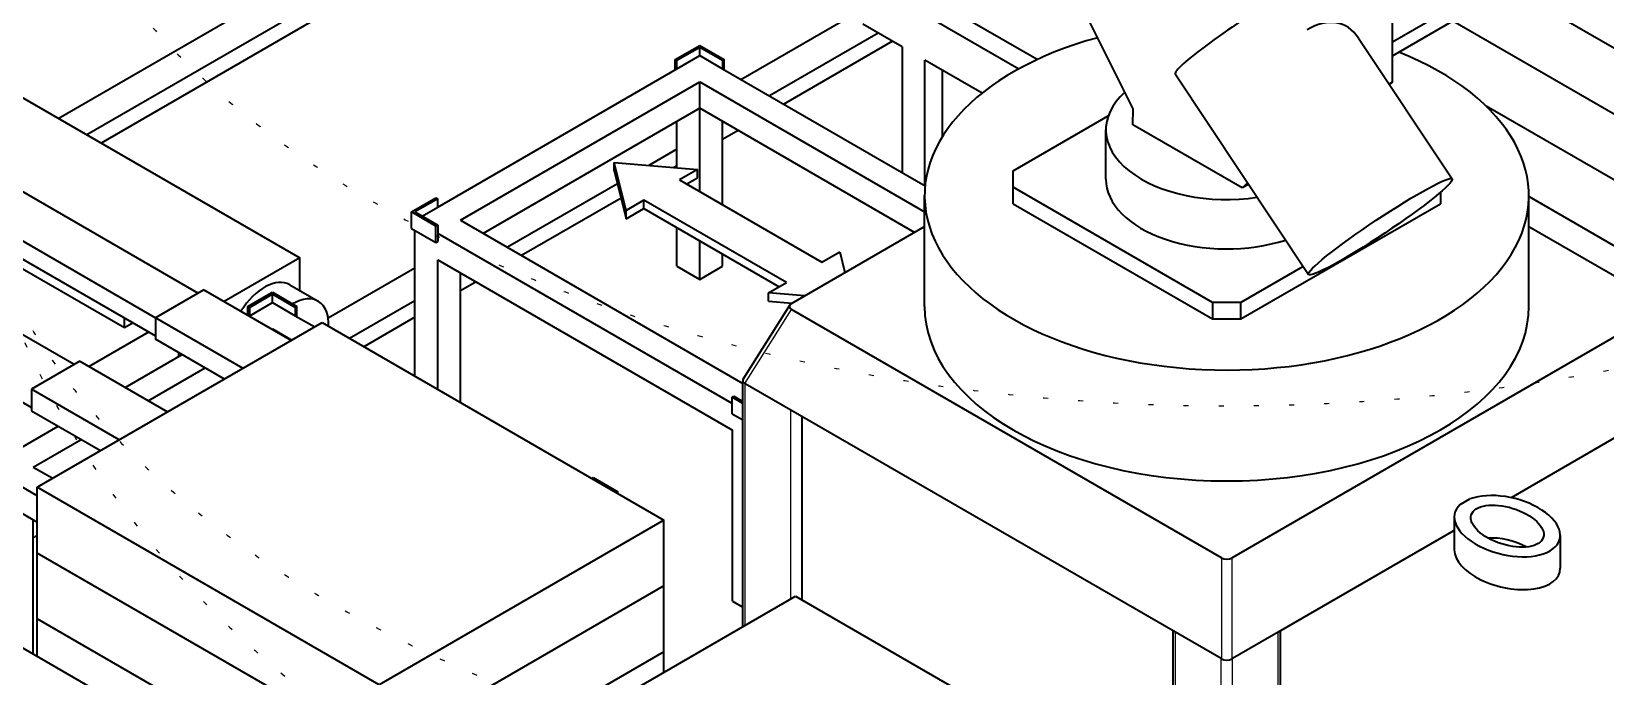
# Model space of a CAD drawing. Header units: millimetres. Extents: x 0 to 67800, y 0 to 42000.
# Drawn here: x 40538 to 44445, y 12661 to 14261 of the extents above; entities that cross this region are included whole.
import ezdxf

# ---------------------------------------------------------------- set-up
doc = ezdxf.new("R2010")
doc.units = ezdxf.units.MM
doc.header["$LTSCALE"] = 100
doc.linetypes.add('DOTTED', pattern=[0.0481, 0.0068, -0.0413])
for name, color, linetype, lineweight in [('Reference (ISO)', 7, 'DOTTED', 25), ('Visible (ISO)', 7, 'Continuous', 35), ('Visible Narrow (ISO)', 7, 'Continuous', 25)]:
    doc.layers.add(name, color=color, linetype=linetype, lineweight=lineweight)

msp = doc.modelspace()

# ---------------------------------------------------------------- linework, layer by layer
at = {"layer": 'Reference (ISO)', "ltscale": 18.149879}
msp.add_ellipse((43504.56, 15063.99), major_axis=(-2998.83, 0), ratio=0.5773503, start_param=5.9471685, end_param=9.7607948, dxfattribs=at)
at = {"layer": 'Reference (ISO)', "ltscale": 18.237875}
msp.add_ellipse((43504.56, 14128.68), major_axis=(-3145.59, 0), ratio=0.5773503, start_param=0.064847, end_param=3.0767456, dxfattribs=at)
at = {"layer": 'Reference (ISO)', "ltscale": 17.761873}
msp.add_open_spline([(40604.95, 15505.67), (40565.76, 15419.91), (40529.82, 15330.01), (40466.39, 15143.02), (40438.91, 15045.93), (40394.14, 14846.38), (40376.85, 14743.93), (40353.69, 14536.14), (40347.81, 14430.82), (40347.92, 14220.17), (40353.89, 14114.86), (40365.58, 14010.99)], degree=3, knots=[2.09823794, 2.09823794, 2.09823794, 2.09823794, 2.16279865, 2.16279865, 2.22735936, 2.22735936, 2.29192007, 2.29192007, 2.35648078, 2.35648078, 2.42104149, 2.42104149, 2.42104149, 2.42104149], dxfattribs=at)
at = {"layer": 'Reference (ISO)', "ltscale": 18.120174}
msp.add_open_spline([(40383.51, 13902.24), (40433.15, 13674.17), (40521.45, 13462.53), (40761.99, 13059.33), (40921.55, 12877.33), (41315.53, 12527.04), (41558.53, 12377.87), (42119.81, 12117.86), (42444.18, 12023.59), (43114.04, 11910.45), (43459.92, 11894.02), (44143.93, 11940.01), (44481.9, 12001.73), (45136.14, 12215.13), (45453.57, 12366.26), (45996.76, 12774.34), (46232.2, 13016.15), (46504.03, 13502.47), (46580.66, 13695.75), (46625.61, 13902.24)], degree=3, knots=[2.4812018, 2.4812018, 2.4812018, 2.4812018, 2.6879056, 2.6879056, 2.9321188, 2.9321188, 3.2508192, 3.2508192, 3.6423922, 3.6423922, 4.0429308, 4.0429308, 4.441248, 4.441248, 4.842545, 4.842545, 5.1856258, 5.1856258, 5.3727798, 5.3727798, 5.3727798, 5.3727798], dxfattribs=at)
at = {"layer": 'Visible (ISO)'}
for p, q in [((40604.08, 14045.7), (43079.63, 15474.96)), ((42318.15, 14953.68), (40674.79, 14004.88)), ((42325.65, 14917.18), (40710.14, 13984.47)), ((42599.46, 14393.16), (42988.56, 14168.52)), ((43033.82, 14191.38), (42641.89, 14417.66)), ((43272.5, 14068.94), (43103.25, 14408.04)), ((43916.34, 14135.26), (43916.34, 14403.59)), ((44582.54, 14152.13), (44164.75, 14393.35)), ((44582.54, 14152.13), (44164.75, 14393.34)), ((43916.34, 14235.59), (44162.11, 14377.48)), ((42298.66, 14142.25), (42589.4, 14310.11)), ((43916.34, 14200.9), (44142.34, 14331.38)), ((42698.81, 14223.13), (42601.3, 14279.43)), ((44582.54, 13988.82), (44065.77, 14287.18)), ((44582.54, 13988.83), (44065.78, 14287.18)), ((42135.6, 14191.49), (42196.41, 14226.6)), ((42196.41, 14226.6), (42257.22, 14191.49)), ((42639.49, 14257.38), (42369.37, 14101.43)), ((42674.84, 14236.97), (42404.73, 14081.02)), ((42698.81, 14223.13), (42698.81, 13911.23)), ((43831.84, 14244.64), (44064.21, 13895.42)), ((42139.84, 14189.04), (42135.6, 14191.49)), ((42135.6, 14166.18), (42135.6, 14191.49)), ((42196.41, 14221.7), (42139.84, 14189.04)), ((42139.84, 14168.63), (42196.41, 14201.29)), ((42139.84, 14168.63), (42139.84, 14189.04)), ((42196.41, 14201.29), (42196.41, 14221.7)), ((42252.98, 14189.04), (42196.41, 14221.7)), ((42196.41, 14201.29), (42252.98, 14168.63)), ((42257.22, 14191.49), (42252.98, 14189.04)), ((42252.98, 14189.04), (42252.98, 14168.63)), ((42257.22, 14166.18), (42257.22, 14191.49)), ((42897.4, 14108.48), (42755.38, 14190.47)), ((42755.38, 13878.57), (42755.38, 14190.47)), ((41545.87, 13825.7), (42139.84, 14168.63)), ((42252.98, 14168.63), (42755.72, 13878.37)), ((42797.81, 14165.97), (42797.81, 13999.19)), ((43376.82, 14155.83), (43707.87, 13658.31)), ((41602.44, 13793.04), (42196.41, 14135.97)), ((42196.41, 14070.65), (42196.41, 14135.97)), ((42196.41, 14135.97), (42754.56, 13813.72)), ((43916.34, 14135.26), (43907.87, 14130.37)), ((43908.9, 14128.83), (43916.34, 14135.26)), ((40511.73, 14099.02), (41203.28, 13699.75)), ((42196.41, 14070.65), (41659.01, 13760.38)), ((42196.41, 13864.48), (42196.41, 14070.65)), ((42729.5, 13762.87), (42196.41, 14070.65)), ((43271.7, 14029.54), (43272.5, 14068.94)), ((44582.54, 13825.52), (44148.89, 14075.89)), ((44582.54, 13825.51), (44148.92, 14075.87)), ((42139.84, 13923.1), (42139.84, 14037.99)), ((42252.98, 13831.82), (42252.98, 14037.99)), ((42256.23, 14036.11), (42252.98, 14034.23)), ((42974.23, 13915.51), (43210.52, 14051.94)), ((43542.51, 13873.19), (43271.7, 14029.54)), ((42291.59, 14015.7), (42252.98, 13993.41)), ((43204.56, 13895.1), (43204.56, 14017.58)), ((42139.84, 13968.91), (42070.41, 13928.82)), ((40768.06, 13525.84), (40052.46, 13938.99)), ((40406.73, 13926.74), (40951.2, 13612.39)), ((42013.74, 13816.85), (41984.28, 13935.93)), ((41984.28, 13915.51), (41984.28, 13935.93)), ((41984.28, 13935.93), (42190.52, 13918.92)), ((41984.28, 13915.51), (42013.74, 13796.44)), ((42139.84, 13928.09), (42132.28, 13923.72)), ((42190.52, 13918.92), (42146.33, 13893.4)), ((42190.52, 13898.5), (42190.52, 13918.92)), ((42974.23, 13874.69), (42974.23, 13915.51)), ((41992.17, 13883.65), (41718.83, 13725.84)), ((42146.33, 13893.4), (42499.88, 13689.28)), ((42164, 13883.19), (42190.52, 13898.5)), ((42974.23, 13833.86), (42974.23, 13874.69)), ((43469.2, 13588.91), (42974.23, 13874.69)), ((43556.73, 13885.46), (43542.51, 13873.19)), ((43558.68, 13882.53), (43542.51, 13873.19)), ((40300.66, 13865.5), (40845.13, 13551.15)), ((41480.82, 13813.45), (41541.63, 13848.56)), ((41545.87, 13846.11), (41489.31, 13813.45)), ((41541.63, 13848.56), (41545.87, 13846.11)), ((41545.87, 13825.7), (41545.87, 13846.11)), ((42001, 13847.93), (41754.19, 13705.43)), ((42057.94, 13842.37), (42013.74, 13816.85)), ((42411.49, 13638.24), (42057.94, 13842.37)), ((42057.94, 13821.96), (42057.94, 13842.37)), ((42754.56, 13579.12), (42754.56, 13854.28)), ((42974.23, 13833.86), (43469.2, 13548.09)), ((43539.92, 13548.09), (44034.89, 13833.86)), ((44034.89, 13862.11), (44034.89, 13833.86)), ((44254.56, 13579.12), (44254.56, 13854.28)), ((44582.54, 13662.21), (44254.56, 13851.57)), ((44582.54, 13662.2), (44254.56, 13851.56)), ((40300.66, 13820.6), (40845.13, 13506.24)), ((41541.63, 13778.34), (41480.82, 13813.45)), ((41480.82, 13772.63), (41480.82, 13813.45)), ((41489.31, 13813.45), (41545.87, 13780.79)), ((41506.98, 13803.25), (41545.87, 13825.7)), ((41602.44, 13793.04), (42303.69, 13388.17)), ((42013.74, 13796.44), (42057.94, 13821.96)), ((42013.74, 13796.44), (42013.74, 13816.85)), ((42057.94, 13821.96), (42393.81, 13628.04)), ((41480.82, 13772.63), (41541.63, 13737.52)), ((41489.31, 13406.07), (41489.31, 13767.73)), ((41545.87, 13780.79), (41541.63, 13778.34)), ((41541.63, 13737.52), (41541.63, 13778.34)), ((41545.87, 13780.79), (41545.87, 13760.38)), ((41545.87, 13760.38), (41545.87, 13739.97)), ((42277.02, 13338.25), (41545.87, 13760.38)), ((42139.84, 13678.73), (42139.84, 13774.67)), ((42424.51, 13586.79), (42754.56, 13777.34)), ((44254.56, 13777.34), (44584.61, 13586.79)), ((40643.61, 13434.8), (40099.13, 13749.15)), ((41541.63, 13737.52), (41545.87, 13739.97)), ((42196.41, 13646.07), (42196.41, 13742.01)), ((42499.88, 13689.28), (42544.07, 13714.79)), ((42544.07, 13714.79), (42556.84, 13663.19)), ((41203.28, 13699.75), (41015.72, 13591.47)), ((41203.28, 13618.58), (41203.28, 13699.75)), ((41545.87, 13373.41), (41545.87, 13695.06)), ((41545.87, 13695.06), (42277.8, 13272.48)), ((42139.84, 13678.73), (42196.41, 13646.07)), ((42196.41, 13646.07), (42252.98, 13678.73)), ((42252.98, 13678.73), (42252.98, 13709.35)), ((43694.62, 13678.23), (43539.92, 13588.91)), ((41273.96, 13550.64), (41489.31, 13674.97)), ((41602.44, 13340.75), (41602.44, 13662.4)), ((41605.7, 13660.52), (41602.44, 13658.64)), ((41641.05, 13640.11), (41602.44, 13617.82)), ((42367.3, 13612.73), (42411.49, 13638.24)), ((40052.46, 13608.71), (40537.54, 13328.66)), ((40965.34, 13620.55), (40845.13, 13551.15)), ((40965.34, 13620.55), (41182.91, 13494.94)), ((41074.94, 13579.12), (41135.75, 13614.23)), ((41135.75, 13609.33), (41079.18, 13576.67)), ((41135.75, 13614.23), (41196.56, 13579.12)), ((41135.75, 13588.91), (41135.75, 13609.33)), ((41192.32, 13576.67), (41135.75, 13609.33)), ((41178.52, 13632.87), (41249.23, 13592.04)), ((42367.3, 13592.32), (42367.3, 13612.73)), ((42456.67, 13605.36), (42367.3, 13612.73)), ((41079.18, 13576.67), (41074.94, 13579.12)), ((41074.94, 13557.28), (41074.94, 13579.12)), ((41079.18, 13556.25), (41135.75, 13588.91)), ((41079.18, 13556.25), (41079.18, 13576.67)), ((41135.75, 13588.91), (41192.32, 13556.25)), ((41196.56, 13579.12), (41192.32, 13576.67)), ((41192.32, 13576.67), (41192.32, 13556.25)), ((41196.56, 13553.81), (41196.56, 13579.12)), ((41489.31, 13593.32), (41327.14, 13499.7)), ((42304.11, 13398.96), (42419.92, 13582.67)), ((42367.3, 13592.32), (42425.74, 13587.5)), ((43491.27, 12955.55), (42424.51, 13571.44)), ((43539.92, 13588.91), (43469.2, 13588.91)), ((43469.2, 13588.91), (43469.2, 13548.09)), ((44584.61, 13571.44), (43517.85, 12955.55)), ((43539.92, 13548.09), (43539.92, 13588.91)), ((40552.03, 13130.71), (41259.14, 13538.95)), ((40768.06, 13525.84), (40768.06, 13550.74)), ((40789.62, 13538.29), (40768.06, 13525.84)), ((40845.13, 13551.15), (40845.13, 13498.08)), ((41062.7, 13425.54), (40845.13, 13551.15)), ((41077.95, 13555.54), (41079.18, 13556.25)), ((41134.52, 13522.88), (41135.75, 13523.6)), ((41135.75, 13522.17), (41135.75, 13523.6)), ((41135.75, 13523.6), (41184.15, 13495.66)), ((41192.32, 13556.25), (41240.71, 13528.31)), ((41259.14, 13538.95), (42107.67, 13049.06)), ((41489.31, 13552.5), (41362.49, 13479.28)), ((43469.2, 13548.09), (43539.92, 13548.09)), ((40680.02, 13430.11), (40828.51, 13515.84)), ((41016.74, 13399), (40845.13, 13498.08)), ((40657.75, 13442.97), (40537.54, 13373.56)), ((40657.75, 13442.97), (40875.32, 13317.35)), ((40770.36, 13377.95), (40911.78, 13459.6)), ((40902.41, 13465.01), (40902.41, 13454.19)), ((40826.92, 13345.29), (40968.35, 13426.94)), ((40537.54, 13373.56), (40537.54, 13320.49)), ((40755.11, 13247.95), (40537.54, 13373.56)), ((42303.69, 12785.01), (42303.69, 13392.59)), ((42309.55, 13387.24), (42308.7, 13387.73)), ((42422.69, 13321.92), (42309.55, 13387.24)), ((42277.02, 13353.76), (42281.27, 13356.21)), ((42303.69, 13338.37), (42277.02, 13353.76)), ((42277.02, 13312.94), (42277.02, 13353.76)), ((42281.27, 13356.21), (42303.69, 13343.27)), ((40537.54, 13320.49), (40709.15, 13221.41)), ((42277.02, 13312.94), (42303.69, 13297.54)), ((43377.28, 12770.79), (42422.69, 13321.92)), ((42450.97, 12850.85), (42450.97, 13305.59)), ((44586.43, 13321.92), (44210.29, 13104.75)), ((40485.21, 13213.33), (40604.19, 13282.01)), ((40541.78, 13180.67), (40660.75, 13249.35)), ((42277.8, 12847.9), (42277.8, 13272.48)), ((40541.78, 13180.67), (40590.18, 13152.73)), ((40552.03, 13109.43), (40485.21, 13148.01)), ((40552.03, 12967.41), (40552.03, 13130.71)), ((41400.56, 12640.81), (40552.03, 13130.71)), ((41928.46, 13152.52), (41931.95, 13154.54)), ((41931.95, 13154.54), (41992.77, 13119.43)), ((41992.77, 13119.43), (41989.27, 13117.41)), ((41992.77, 13115.4), (41992.77, 13119.43)), ((44084.25, 13087.67), (44108.29, 13101.55)), ((40485.21, 13082.69), (40552.03, 13044.11)), ((44069.53, 13056.93), (44069.53, 12975.28)), ((40541.78, 12716.62), (40541.78, 13050.03)), ((40545.04, 13048.15), (40541.78, 13046.27)), ((40552.03, 13011.37), (40541.78, 13005.45)), ((42107.67, 13049.06), (41400.56, 12640.81)), ((42107.67, 12885.76), (42107.67, 13049.06)), ((44069.53, 13023.49), (43631.84, 12770.79)), ((44332.59, 13011.28), (44332.59, 12929.63)), ((41400.56, 12477.51), (40552.03, 12967.41)), ((40552.03, 12967.4), (40552.04, 12967.4)), ((40552.03, 12804.1), (40552.03, 12967.4)), ((41400.56, 12477.5), (40552.03, 12967.4)), ((40188.3, 12920.7), (41036.83, 12430.8)), ((42107.67, 12885.76), (41400.56, 12477.51)), ((42107.67, 12885.75), (41400.56, 12477.5)), ((41727.25, 12452.2), (42434.35, 12860.45)), ((42107.67, 12885.75), (42107.67, 12885.75)), ((42107.67, 12722.45), (42107.67, 12885.75)), ((42434.35, 12860.45), (43282.88, 12370.55)), ((42277.8, 12847.9), (42303.69, 12832.96)), ((41400.56, 12314.2), (40552.03, 12804.1)), ((40552.03, 12804.09), (40552.04, 12804.09)), ((40552.03, 12710.7), (40552.03, 12804.09)), ((41400.56, 12314.19), (40552.03, 12804.09)), ((43371.42, 11343.55), (43371.42, 12774.17)), ((43490.42, 12705.47), (43377.28, 12770.79)), ((43631.84, 12770.79), (43518.7, 12705.47)), ((43637.7, 11343.55), (43637.7, 12774.17)), ((42107.67, 12722.45), (41400.56, 12314.2)), ((42107.67, 12722.44), (41400.56, 12314.19)), ((42107.67, 12722.44), (42107.67, 12722.44)), ((42107.67, 12671.84), (42107.67, 12722.44)), ((43491.27, 12704.97), (43490.42, 12705.47)), ((43518.7, 12705.47), (43517.85, 12704.97))]:
    msp.add_line(p, q, dxfattribs=at)
for centre, major_axis, ratio, start_param, end_param in [((43554.99, 14274.39), (-178.17, -118.55), 0.0894247, 4.1226167, 6.2831853), ((43708.53, 14043.64), (79.49, 236.44), 0.5445911, 5.8837841, 6.8648081), ((43504.56, 13854.28), (750, 0), 0.5773503, 2.012099, 7.2473403), ((43504.56, 14017.58), (-300, 0), 0.5773503, 5.715345, 8.1093267), ((43504.56, 13895.1), (-300, 0), 0.5773503, 0, 2.0804388), ((41116.02, 13524.62), (62.5, 108.25), 0.5773503, 0, 1.508814), ((41186.73, 13483.79), (62.5, 108.25), 0.5773503, 5.4490436, 7.0789301), ((42441.32, 13579.12), (-22.49, 0), 0.5133374, 5.5564103, 7.0099604), ((43504.56, 13579.12), (750, 0), 0.5773503, 3.1415927, 6.2831853), ((42325.51, 13395.41), (-22.49, 0), 0.5133374, 5.9702061, 7.0099604), ((44201.06, 13034.11), (-130.44, 31.92), 0.5282194, 5.9341279, 11.9070354), ((44201.06, 12952.46), (130.44, -31.92), 0.5282194, 3.2701451, 6.4117378), ((44201.06, 12952.46), (89.35, -27.96), 0.4933033, 1.1759428, 2.2719763), ((43504.56, 12965.26), (-20, 0), 0.6493455, 0.8440213, 2.2975714), ((43504.56, 12714.68), (20, 0), 0.6493455, 3.9856139, 5.439164)]:
    msp.add_ellipse(centre, major_axis=major_axis, ratio=ratio, start_param=start_param, end_param=end_param, dxfattribs=at)
for centre, major_axis, ratio in [((43886.04, 13776.87), (178.17, 118.55), 0.0894247), ((44201.06, 13034.11), (-89.35, 27.96), 0.4933033)]:
    msp.add_ellipse(centre, major_axis=major_axis, ratio=ratio, dxfattribs=at)
at = {"layer": 'Visible Narrow (ISO)'}
for p, q in [((42308.7, 13387.73), (42424.51, 13571.44)), ((42309.55, 12788.39), (42309.55, 13387.24)), ((42422.69, 12853.71), (42422.69, 13321.92)), ((43491.27, 12955.55), (43491.27, 12704.97)), ((43517.85, 12704.97), (43517.85, 12955.55)), ((43377.28, 11335.38), (43377.28, 12770.79)), ((43631.84, 11335.38), (43631.84, 12770.79)), ((43490.42, 11270.06), (43490.42, 12705.47)), ((43518.7, 11270.06), (43518.7, 12705.47))]:
    msp.add_line(p, q, dxfattribs=at)

doc.saveas('drawing.dxf')
